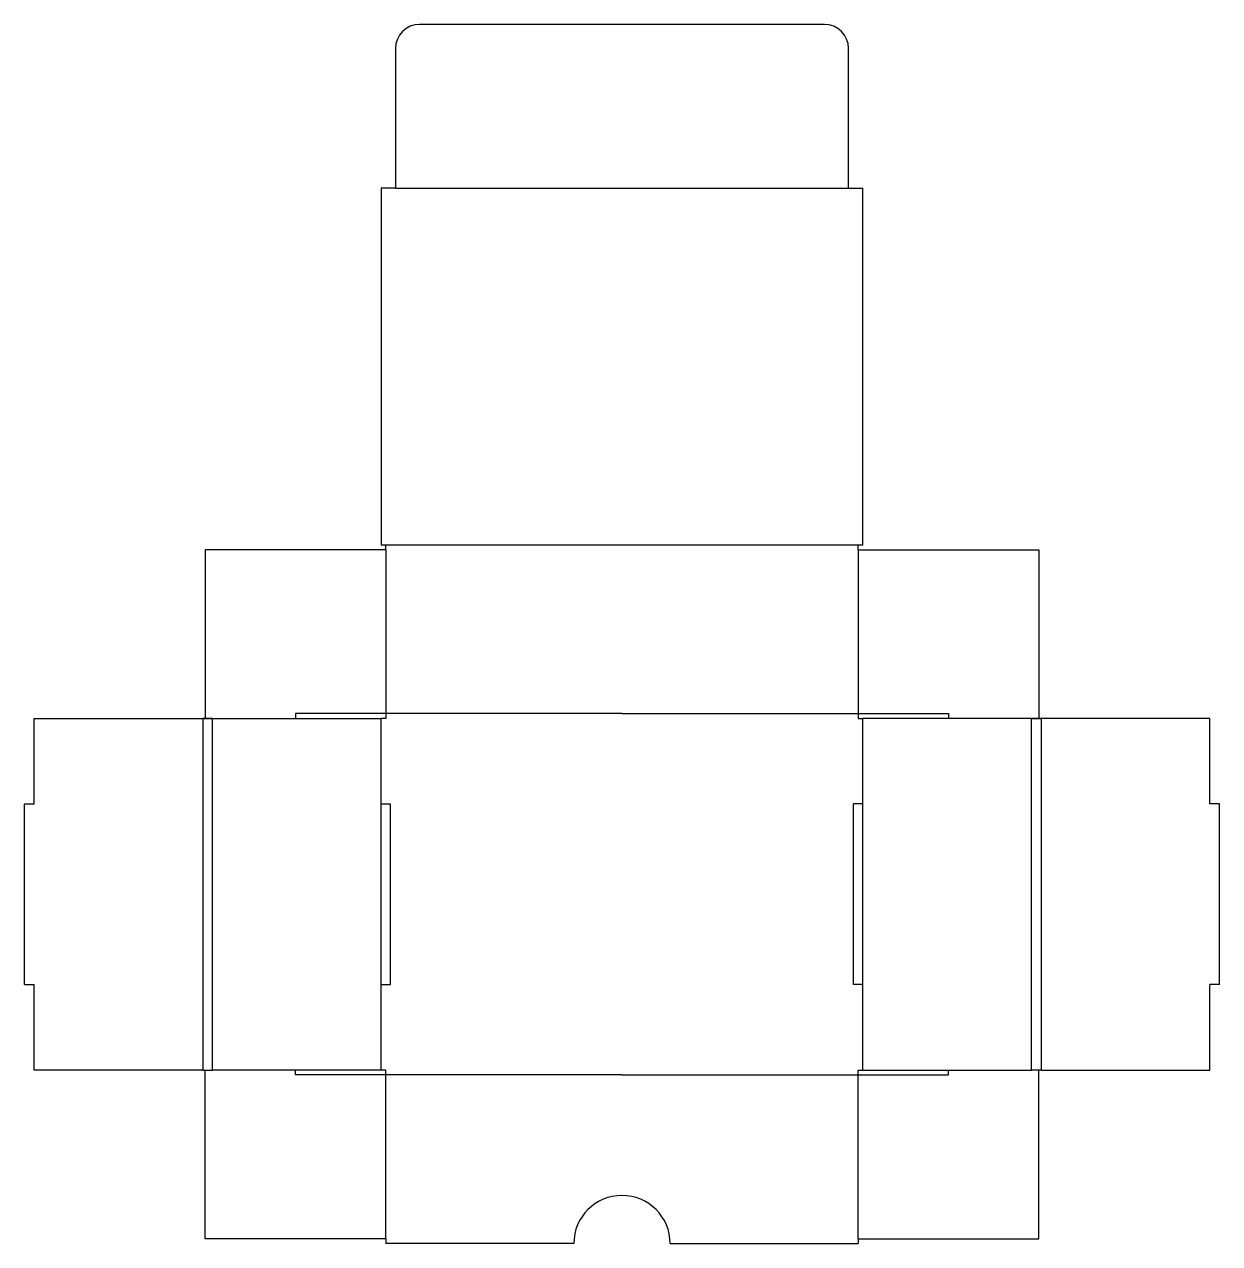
# Model space of a CAD drawing. Header units: centimetres. Extents: x 1351 to 1599, y -565 to -312.
import ezdxf

# ---------------------------------------------------------------- set-up
doc = ezdxf.new("R2010")
doc.units = ezdxf.units.CM
doc.header["$MEASUREMENT"] = 0

msp = doc.modelspace()

# ---------------------------------------------------------------- linework, layer by layer
at = {"color": 7}
for p, q in [((1516.57, -311.68), (1432.57, -311.68)), ((1427.57, -316.68), (1427.57, -345.68)), ((1521.57, -345.68), (1521.57, -316.68)), ((1427.57, -345.68), (1424.57, -345.68)), ((1424.57, -345.68), (1424.57, -419.68)), ((1521.57, -345.68), (1524.57, -345.68)), ((1524.57, -419.68), (1524.57, -345.68)), ((1425.57, -420.68), (1425.57, -419.68)), ((1523.57, -420.68), (1523.57, -419.68)), ((1388.07, -420.68), (1388.07, -454.68)), ((1425.57, -420.68), (1388.07, -420.68)), ((1523.57, -420.68), (1561.07, -420.68)), ((1561.07, -420.68), (1561.07, -454.68)), ((1388.07, -454.68), (1388.07, -455.68)), ((1425.57, -454.68), (1406.82, -454.68)), ((1406.82, -454.68), (1406.82, -455.68)), ((1425.57, -454.68), (1425.57, -455.68)), ((1523.57, -454.68), (1523.57, -455.68)), ((1523.57, -454.68), (1542.32, -454.68)), ((1542.32, -454.68), (1542.32, -455.68)), ((1561.07, -454.68), (1561.07, -455.68)), ((1352.57, -473.43), (1352.57, -455.68)), ((1352.57, -455.68), (1387.57, -455.68)), ((1387.57, -455.68), (1389.57, -455.68)), ((1389.57, -455.68), (1387.57, -455.68)), ((1389.57, -455.68), (1424.57, -455.68)), ((1425.57, -455.68), (1424.57, -455.68)), ((1523.57, -455.68), (1524.57, -455.68)), ((1559.57, -455.68), (1524.57, -455.68)), ((1559.57, -455.68), (1561.57, -455.68)), ((1561.57, -455.68), (1559.57, -455.68)), ((1596.57, -455.68), (1561.57, -455.68)), ((1596.57, -473.43), (1596.57, -455.68)), ((1350.57, -510.93), (1350.57, -473.43)), ((1350.57, -473.43), (1352.57, -473.43)), ((1424.57, -510.93), (1424.57, -473.43)), ((1424.57, -473.43), (1426.57, -473.43)), ((1426.57, -510.93), (1426.57, -473.43)), ((1522.57, -510.93), (1522.57, -473.43)), ((1524.57, -473.43), (1522.57, -473.43)), ((1524.57, -510.93), (1524.57, -473.43)), ((1598.57, -473.43), (1596.57, -473.43)), ((1598.57, -510.93), (1598.57, -473.43)), ((1350.57, -510.93), (1352.57, -510.93)), ((1352.57, -528.68), (1352.57, -510.93)), ((1424.57, -510.93), (1426.57, -510.93)), ((1524.57, -510.93), (1522.57, -510.93)), ((1596.57, -528.68), (1596.57, -510.93)), ((1598.57, -510.93), (1596.57, -510.93)), ((1387.57, -528.68), (1352.57, -528.68)), ((1387.57, -528.68), (1389.57, -528.68)), ((1388.07, -529.68), (1388.07, -528.68)), ((1424.57, -528.68), (1389.57, -528.68)), ((1406.82, -529.68), (1406.82, -528.68)), ((1425.57, -528.68), (1424.57, -528.68)), ((1425.57, -529.68), (1425.57, -528.68)), ((1523.57, -529.68), (1523.57, -528.68)), ((1523.57, -528.68), (1524.57, -528.68)), ((1524.57, -528.68), (1559.57, -528.68)), ((1542.32, -529.68), (1542.32, -528.68)), ((1561.57, -528.68), (1559.57, -528.68)), ((1561.07, -529.68), (1561.07, -528.68)), ((1561.57, -528.68), (1596.57, -528.68)), ((1388.07, -563.68), (1388.07, -529.68)), ((1425.57, -529.68), (1406.82, -529.68)), ((1523.57, -529.68), (1542.32, -529.68)), ((1561.07, -563.68), (1561.07, -529.68)), ((1425.57, -563.68), (1388.07, -563.68)), ((1425.57, -563.68), (1425.57, -564.68)), ((1523.57, -563.68), (1561.07, -563.68)), ((1523.57, -563.68), (1523.57, -564.68)), ((1464.57, -564.68), (1425.57, -564.68)), ((1484.57, -564.68), (1523.57, -564.68))]:
    msp.add_line(p, q, dxfattribs=at)
at = {"color": 5}
for p, q in [((1427.57, -345.68), (1521.57, -345.68)), ((1424.57, -419.68), (1524.57, -419.68)), ((1425.57, -420.68), (1425.57, -454.68)), ((1523.57, -420.68), (1523.57, -454.68)), ((1474.57, -454.68), (1424.57, -454.68)), ((1474.57, -454.68), (1524.57, -454.68)), ((1387.57, -455.68), (1387.57, -528.68)), ((1389.57, -528.68), (1389.57, -455.68)), ((1424.57, -473.43), (1424.57, -455.68)), ((1524.57, -473.43), (1524.57, -455.68)), ((1559.57, -528.68), (1559.57, -455.68)), ((1561.57, -455.68), (1561.57, -528.68)), ((1424.57, -528.68), (1424.57, -510.93)), ((1524.57, -528.68), (1524.57, -510.93)), ((1474.57, -529.68), (1424.57, -529.68)), ((1425.57, -563.68), (1425.57, -529.68)), ((1474.57, -529.68), (1524.57, -529.68)), ((1523.57, -563.68), (1523.57, -529.68))]:
    msp.add_line(p, q, dxfattribs=at)
at = {"color": 7}
for centre, start, end in [((1432.57, -316.68), 90, 180), ((1516.57, -316.68), 0, 90)]:
    msp.add_arc(centre, 5, start, end, dxfattribs=at)
msp.add_arc((1474.57, -564.68), 10, 0, 180)

doc.saveas('drawing.dxf')
